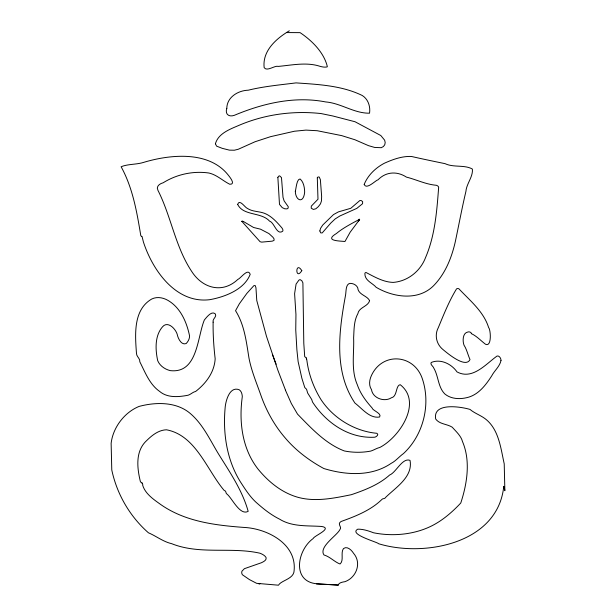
<?xml version="1.0" encoding="UTF-8"?>
<svg xmlns="http://www.w3.org/2000/svg" width="616" height="616" viewBox="0 0 616 616"><rect width="100%" height="100%" fill="white"/><g stroke="black" fill="none" stroke-linecap="round" stroke-linejoin="round"><path stroke-width="0.92" d="M242.781 221.206L241.811 221.252L243.374 221.483L253.584 227.489L260.483 229.175L268.938 233.572L272.996 237.306L274.074 238.954L274.028 240.417L272.226 241.156L261.692 242.126L260.083 241.711L241.849 221.375M359.644 219.481L350.15 232.217L344.96 241.503C339.239 240.848 323.839 241.056 336.467 233.472C342.758 228.074 353.53 222.492 359.613 219.327M289.327 30.8C276.376 38.5 262.262 50.758 264.149 67.591C266.882 71.972 274.836 65.127 278.347 66.397C291.414 65.211 305.282 62.201 318.195 65.766C320.959 66.636 323.9 67.514 326.811 66.982C327.027 66.944 327.227 66.813 327.35 66.636C323.962 52.437 311.965 40.617 300.108 32.648L286.979 32.571M142.104 483.067L140.456 481.858C137.068 468.091 135.066 451.012 146.831 440.432C152.106 435.204 158.751 429.96 166.52 429.799C195.919 435.366 206.914 470.093 224.101 490.359L225.556 491.16L226.349 493.578C231.662 497.004 239.601 516.092 248.171 511.349C242.665 491.445 230.792 473.581 219.874 456.163C210.618 441.51 203.696 424.901 190.221 413.436C176.376 401.632 155.802 401.948 139.108 406.414C124.347 412.381 112.905 427.62 111.134 443.374L111.781 469.977C116.909 494.155 129.853 516.501 148.456 532.809C156.017 535.943 163.04 541.687 171.633 543.666C199.861 554.985 230.931 546.662 259.89 553.199C262.193 554.092 264.672 555.309 266.043 557.465C266.951 560.198 263.309 561.823 261.377 562.755L244.406 568.683L241.895 571.248L241.688 572.972L242.319 574.697L249.426 579.587L256.649 583.337L278.486 585.2C281.004 580.611 292.169 579.302 293.901 572.279C298.067 544.413 267.536 528.451 243.728 527.412C214.083 525.186 183.537 521.382 158.866 503.195C152.406 498.613 144.883 493.008 142.635 485.077C143.243 484.592 141.649 482.52 142.173 483.137M285.431 390.167L291.329 403.503L297.559 414.16C311.319 428.243 325.494 443.728 344.305 450.943C352.93 452.668 362.123 452.737 370.755 451.081C373.85 450.142 376.63 448.194 379.772 447.478C399.438 437.368 422.792 402.425 400.231 384.7C395.51 385.339 397.512 396.535 391.406 397.774C384.361 402.333 372.749 398.244 371.494 389.651C368.676 385.5 369.277 379.98 371.517 375.329C382.651 351.528 414.499 354.2 422.484 379.202C430.938 404.974 423.192 435.258 403.488 453.561C399.245 456.533 395.718 461.091 391.098 463.394C371.363 476.869 345.799 475.182 323.854 468.537C309.679 460.853 296.134 450.804 285.439 438.215C274.482 425.594 266.366 410.911 260.838 395.149C256.549 382.913 251.444 370.894 248.98 358.112C246.354 341.926 244.506 324.871 235.535 310.695L239.355 303.78L246.847 293.409L253.854 285.67L255.155 285.501L255.948 287.68L256.772 300.539L266.482 336.321L277.87 370.216L285.424 389.974M358.358 221.329L359.613 219.558M358.789 219.381L359.521 219.25M141.734 236.429L140.818 235.751C136.883 212.012 132.817 188.026 121.121 166.744C128.005 163.894 136.529 164.688 143.782 162.339C171.055 154.162 209.702 150.681 228.744 175.737C230.292 177.693 235.72 184.584 229.799 184.269C222.715 180.788 216.909 174.852 208.932 173.019C193.131 170.748 176.677 174.32 163.171 182.775C159.76 183.583 155.717 186.448 157.966 190.382C171.179 216.47 175.237 246.539 191.522 271.163C202.341 288.365 222.407 293.978 237.807 279.441C240.733 278.417 247.909 267.667 250.204 274.289C244.344 289.62 224.809 296.989 209.686 299.699C175.876 303.804 152.506 270.193 143.382 241.888L142.065 236.552M258.951 583.706L259.944 583.799L258.366 583.675M316.524 583.752C291.399 581.265 297.451 549.811 313.167 538.538C313.89 535.851 333.094 528.366 321.737 526.472C307.515 525.463 292.284 527.05 279.572 519.149C271.594 515.184 264.557 509.763 257.904 503.911C250.681 497.959 245.53 489.766 240.479 481.958C226.765 460.013 222.807 433.302 225.125 407.915C225.548 401.617 229.368 385.901 239.162 389.743C241.48 391.199 242.157 394.117 242.304 396.666C238.815 421.606 242.057 448.671 258.027 469.076C267.937 481.158 280.165 491.429 295.195 496.465C313.359 502.541 333.148 498.398 351.374 494.687C364.934 490.059 378.794 484.723 389.605 475.036C396.08 472.595 402.348 457.403 410.025 460.36C413.205 476.984 395.58 487.495 385.454 497.559C384.877 499.075 382.721 498.205 381.843 499.499C370.77 510.333 355.609 516.277 341.241 521.436C340.44 521.96 339.478 522.599 339.37 523.646C339.17 525.702 341.734 527.581 339.932 529.537C337.283 535.366 318.395 546.954 323.962 554.962C329.906 556.625 334.742 562.131 340.07 564.002C344.213 560.29 340.355 552.983 343.459 548.594C347.116 545.622 351.775 550.304 353.569 553.33C361.962 562.947 356.348 577.685 344.898 581.697C342.681 582.02 338.777 582.651 338.276 585.085L316.601 583.806M338.276 585.085L316.647 583.891M306.291 357.942L304.697 356.595L303.796 343.274L302.895 282.844L301.794 280.665L300.023 279.595L298.883 280.157L296.08 284.084L294.602 293.701L295.95 314.483L295.749 329.945L296.881 349.734L298.129 361.638L301.863 378.255L304.781 387.549L306.56 389.266L307.669 393.039L311.719 399.522L312.512 402.009C325.91 422.507 348.263 438.299 373.635 437.26C375.49 437.807 379.649 434.58 376.838 433.294C354.608 431.308 333.102 418.11 320.89 399.438C313.706 387.733 308.755 374.528 306.953 360.899C306.922 360.129 305.721 355.84 306.637 359.236M471.325 333.626C476.484 335.905 480.88 340.733 485.508 344.252C492.007 347.362 490.713 329.552 488.611 327.512C483.675 311.55 469.862 300.523 458.882 288.781C458.142 288.404 457.218 288.481 456.525 288.912C449.149 300.908 443.736 314.545 438.338 327.589C434.218 335.22 436.498 344.536 443.235 349.765C446.993 352.853 465.65 368.845 470.008 359.551C467.89 354.931 466.736 349.264 464.002 345.145C462.508 341.21 462.47 332.802 468.045 331.962C469.261 331.531 471.494 332.386 471.302 333.533M272.341 354.362L276.161 364.21M504.835 490.228L503.757 486.363C497.89 544.105 423.492 557.495 378.532 543.705C378.101 542.226 348.017 534.28 357.804 529.167C363.294 529.098 368.514 530.869 373.527 532.771C394.486 537.029 418.387 534.241 436.713 523.13C445.252 518.095 453.807 510.502 460.776 503.002C467.113 483.683 470.755 460.953 462.508 441.603C461.13 435.982 456.002 431.454 452.236 427.211C447.093 423.893 439.339 424.308 435.658 418.949C432.625 401.825 461.869 406.937 469.993 409.424C474.389 413.151 480.157 415.092 484.846 418.503C498.837 428.882 500.692 448.017 504.219 463.863L504.866 490.713M364.187 184.415C366.466 190.267 376.006 179.911 377.962 179.864C385.893 171.695 396.904 170.901 406.421 177.108C416.277 179.556 425.733 184.369 436.274 185.277C437.283 185.531 438.307 186.186 438.661 187.218C436.867 210.849 435.065 235.451 425.594 257.465C420.466 271.117 407.784 281.327 393.108 282.405C383.283 282.082 374.543 276.892 366.112 272.526C365.473 272.457 364.895 272.98 364.872 273.62C364.718 280.727 372.688 283.09 376.099 287.256C393.678 297.697 419.357 301.232 434.557 284.7C445.63 272.873 451.751 257.349 455.301 241.711C458.851 224.956 461.954 208.1 465.919 191.407C466.481 183.691 473.18 176.784 472.387 169.054C464.526 164.557 453.553 167.744 445.075 163.663C433.864 161.346 422.63 159.028 411.488 156.472C402.071 156.025 392.877 159.421 384.407 163.217C375.683 167.752 367.868 175.221 364.187 184.415M369.608 300.662C368.075 306.614 358.897 307.245 357.865 313.675C353.807 321.013 354.1 329.683 353.623 337.907C354.269 353.453 350.812 369.977 357.303 384.715C360.268 393.47 365.873 401.062 372.018 407.854C372.295 410.502 382.197 413.405 379.61 417.009C369.654 418.749 362.2 408.562 354.978 403.11C333.525 371.463 338.977 330.923 345.522 295.341C346.331 291.36 345.306 281.928 352.005 283.537C355.07 284.168 358.081 286.44 358.096 289.751C360.098 295.126 367.305 295.957 369.608 300.662M319.858 230.946L320.674 232.886L322.207 232.933L330.807 223.038L335.189 218.911L339.901 215.97L356.818 208.377L362.585 203.688L362.647 201.64L361.23 200.554L359.829 200.547L350.804 208.285L338.423 211.881L333.533 214.56L322.745 225.025L320.528 228.39L319.858 230.946M317.302 177.77L317.987 199.23L311.319 206.114L311.219 208.177L313.351 209.44L315.815 208.785L318.349 206.645L320.489 203.834L321.475 200.893L321.637 196.335L320.374 179.679L319.265 177.061L318.087 176.938L317.302 177.77M215.4 143.782L216.616 146.154L222.284 148.348L229.406 150.135L234.373 150.219L238.315 149.241L255.032 141.757L270.501 136.683L294.433 131.231L305.998 130.107L317.225 130.723L341.68 135.62L354.962 139.763L368.476 145.645L374.659 147.44L381.258 147.701L383.414 146.523L384.754 144.752L385.192 142.55L384.654 140.194L380.804 135.52L355.016 121.737L332.902 116.001L321.098 113.567C293.085 110.487 264.503 114.36 238.631 125.495C229.691 129.314 218.249 133.549 215.4 143.782M213.121 322.153C212.944 334.388 213.744 346.692 215.169 358.805C214.368 372.341 205.96 383.445 195.611 391.476C192.8 392.015 190.837 394.394 188.103 395.226C178.632 397.035 167.46 398.128 159.544 391.345C149.58 384.384 145.137 372.249 139.832 361.838C140.248 358.343 136.282 356.595 136.459 353.122C135.12 334.888 133.025 309.802 151.752 299.014C156.934 296.435 163.132 297.574 167.968 300.4C180.534 307.692 186.71 322.153 189.551 335.805C189.674 338.738 188.126 341.541 186.124 343.582C181.166 345.522 177.855 337.938 177.162 334.165C175.522 328.859 167.76 320.543 162.524 326.811C154.639 335.859 155.324 349.695 157.711 360.707C159.86 365.858 164.949 369.338 170.255 370.624C197.805 373.75 197.182 337.106 204.358 319.981C206.553 317.417 211.673 310.241 215.446 314.029C216.894 317.14 212.204 318.88 213.121 322.153M295.326 191.291C295.518 200.585 303.526 204.189 304.658 192.115C304.604 187.695 303.603 181.835 300.077 178.956C296.642 179.04 296.196 188.381 295.326 191.291M277.87 177.431L279.487 204.397L282.244 207.638L284.707 208.785L287.025 208.878L288.165 208.1L288.242 206.691L284.138 200.924L283.021 197.397L281.481 177.601L279.595 175.829L278.501 176.276L277.87 177.431M301.809 270.67C295.118 281.227 295.295 260.191 301.809 270.67M226.811 108.377C224.771 114.23 228.975 117.263 234.265 115.346C262.947 103.326 294.548 95.88 325.625 101.933C340.941 103.149 354.208 113.49 369.554 113.182C370.516 106.522 368.214 99.222 362.316 95.534C341.957 85.532 318.295 84.431 296.026 82.891C280.095 84.916 263.925 86.332 248.225 90.198C238.053 90.513 226.888 97.197 226.811 108.377M237.653 204.397C243.382 216.124 261.153 211.812 269.554 221.121C274.366 222.468 276.769 235.612 282.667 231.246C283.422 230.13 282.467 228.836 281.897 227.889C276.907 222.184 271.594 216.039 264.333 213.251C258.812 211.196 252.429 211.781 247.393 208.408C244.922 207.569 239.562 198.56 237.653 204.397M501 360.399C499.899 366.412 494.463 370.555 491.737 375.837C485.731 385.162 478.193 395.195 466.705 397.674C459.397 399.422 450.904 398.945 444.891 394.017C437.968 387.225 438.569 376.268 433.826 368.152C433.333 366.312 429.93 364.556 431.192 362.501C440.586 358.497 451.559 363.979 457.003 371.91C472.487 380.218 485.77 364.118 497.081 356.01C499.322 355.486 501.047 358.435 501 360.399"/></g></svg>
